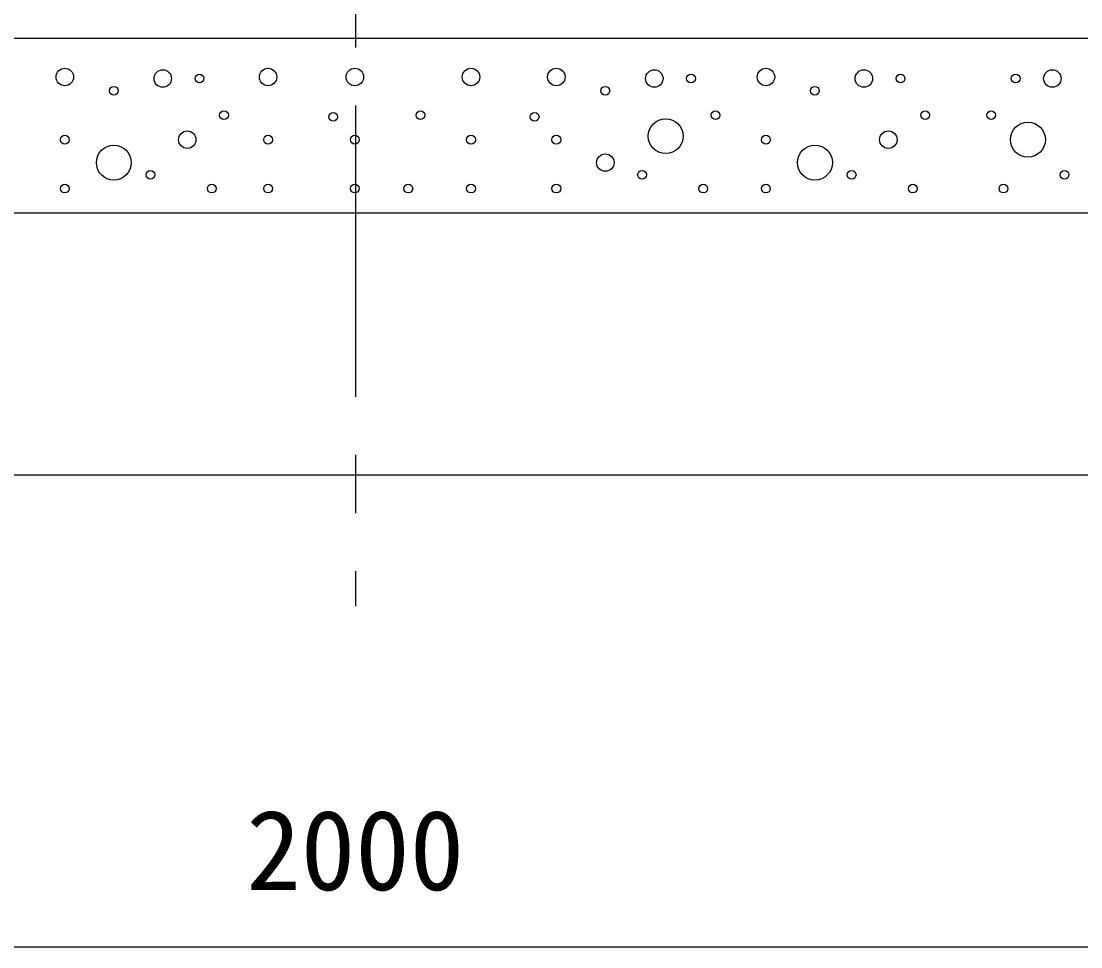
# Model space of a CAD drawing. Units: millimetres, scale not verified. Extents: x -67200 to 67200, y -23760 to 23760.
# Drawn here: x -53082 to -51627, y 12287 to 13559 of the extents above; entities that cross this region are included whole.
import ezdxf
from ezdxf.enums import TextEntityAlignment as Align

# ---------------------------------------------------------------- set-up
doc = ezdxf.new("R2010")
doc.units = ezdxf.units.MM
doc.header["$LTSCALE"] = 80
doc.linetypes.add('CHAIN1', pattern=[8, 5, -1, 1, -1])
for name, color, linetype, lineweight in [('0-0_CENTER', 7, 'CHAIN1', 25), ('0-1_DIM', 7, 'Continuous', 25), ('0-3_HATCH', 6, 'Continuous', 25), ('0-6_OUTLINE', 1, 'Continuous', 25)]:
    doc.layers.add(name, color=color, linetype=linetype, lineweight=lineweight)
doc.styles.add('ＭＳ ゴシック', font='')
doc.styles.get('ＭＳ ゴシック').set_extended_font_data('MS Gothic')

msp = doc.modelspace()

# ---------------------------------------------------------------- linework, layer by layer
at = {"layer": '0-0_CENTER'}
msp.add_line((-52623.13, 18563.36), (-52623.13, 12755.36), dxfattribs=at)
at = {"layer": '0-1_DIM'}
msp.add_line((-55023.13, 12287.36), (-50223.13, 12287.36), dxfattribs=at)
at = {"layer": '0-3_HATCH'}
for centre, radius in [((-53022.53, 13482.68), 12), ((-52887.95, 13480.58), 12), ((-52837.47, 13480.58), 6), ((-52743.27, 13482.68), 12), ((-52624, 13482.68), 12), ((-52464.47, 13482.68), 12), ((-52347.21, 13482.68), 12), ((-52212.63, 13480.58), 12), ((-52162.15, 13480.58), 6), ((-52059.21, 13482.68), 12), ((-51924.63, 13480.58), 12), ((-51874.15, 13480.58), 6), ((-51716.1, 13480.58), 6), ((-51665.63, 13480.58), 12), ((-52955.23, 13463.78), 6), ((-52279.91, 13463.78), 6), ((-51991.91, 13463.78), 6), ((-52803.83, 13430.16), 6), ((-52653.8, 13427.97), 6), ((-52533.77, 13430.16), 6), ((-52377.01, 13427.97), 6), ((-52196.94, 13401.35), 24), ((-52128.51, 13430.16), 6), ((-51840.51, 13430.16), 6), ((-51749.75, 13430.16), 6), ((-51699.27, 13396.54), 24), ((-53022.53, 13396.54), 6), ((-52854.3, 13396.54), 12), ((-52743.27, 13396.54), 6), ((-52624, 13396.54), 6), ((-52464.47, 13396.54), 6), ((-52347.21, 13396.54), 6), ((-52059.21, 13396.54), 6), ((-51890.98, 13396.54), 12), ((-52955.23, 13365.03), 24), ((-51991.91, 13365.03), 24), ((-52279.91, 13365.03), 12), ((-52904.76, 13348.22), 6), ((-52229.45, 13348.22), 6), ((-51941.45, 13348.22), 6), ((-51648.81, 13348.22), 6), ((-53022.53, 13329.31), 6), ((-52820.65, 13329.31), 6), ((-52743.27, 13329.31), 6), ((-52624, 13329.31), 6), ((-52550.59, 13329.31), 6), ((-52464.47, 13329.31), 6), ((-52347.21, 13329.31), 6), ((-52145.33, 13329.31), 6), ((-52059.21, 13329.31), 6), ((-51857.33, 13329.31), 6), ((-51732.92, 13329.31), 6)]:
    msp.add_circle(centre, radius, dxfattribs=at)
at = {"layer": '0-6_OUTLINE'}
for p, q in [((-50223.13, 13535.36), (-55023.13, 13535.36)), ((-50223.13, 13295.36), (-55023.13, 13295.36)), ((-50223.13, 12935.36), (-55023.13, 12935.36))]:
    msp.add_line(p, q, dxfattribs=at)

# ---------------------------------------------------------------- texts
at = {"layer": '0-1_DIM', "style": 'ＭＳ ゴシック'}
msp.add_text('2000', height=110, dxfattribs=at).set_placement((-52773.13, 12332.36), align=Align.BOTTOM_LEFT)

doc.saveas('drawing.dxf')
